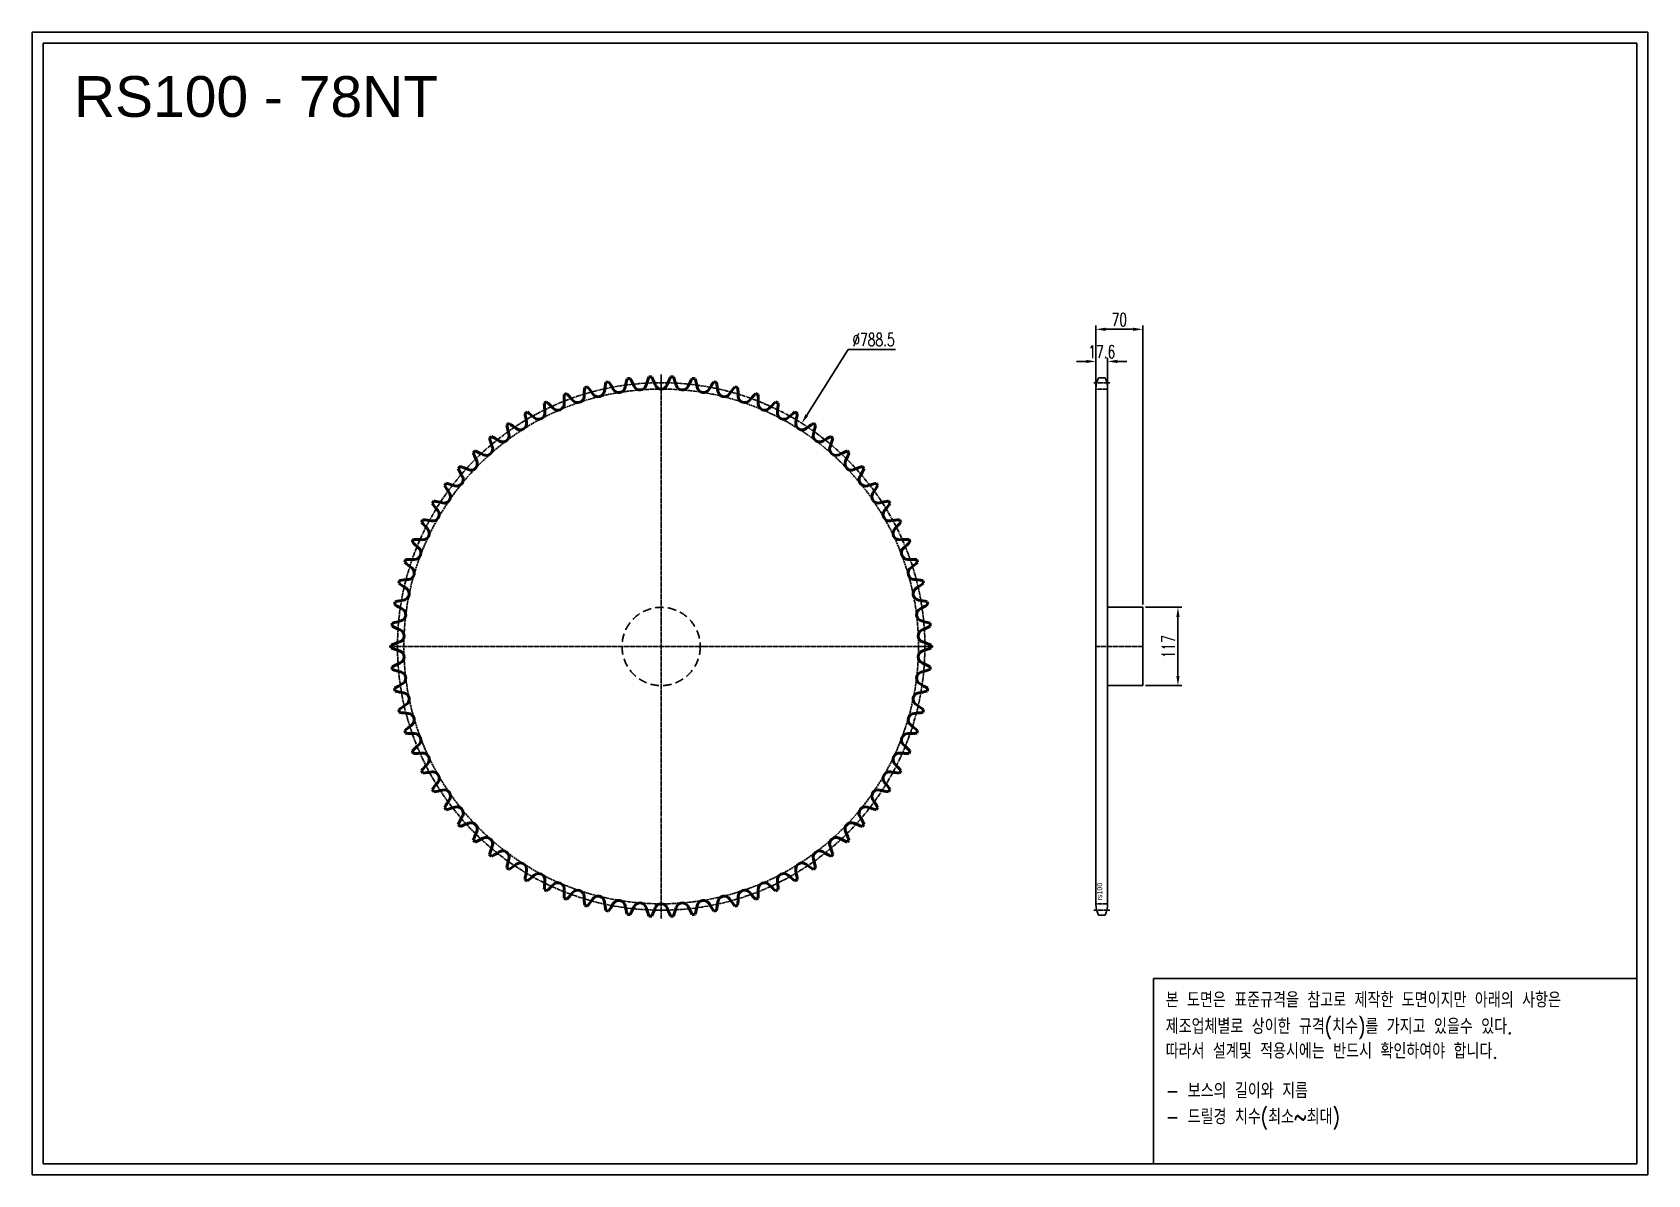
# Model space of a CAD drawing. Header units: millimetres. Extents: x 4239 to 6654, y 24198 to 25906.
import ezdxf

# ---------------------------------------------------------------- set-up
doc = ezdxf.new("R2010")
doc.units = ezdxf.units.MM
for name, pattern in [('AM_ISO02W050', [7.5, 6, -1.5]), ('AM_ISO02W050x2', [3.75, 3, -0.75]), ('AM_ISO08W050', [18, 12, -1.5, 3, -1.5]), ('AM_ISO08W050x2', [9, 6, -0.75, 1.5, -0.75]), ('HIDDEN', [9.525, 6.35, -3.175])]:
    doc.linetypes.add(name, pattern=pattern)
for name, color, linetype, lineweight in [('AM_0N', 7, 'Continuous', 50), ('AM_3N', 6, 'AM_ISO02W050', 25), ('AM_7', 4, 'AM_ISO08W050', 25), ('AM_7N', 4, 'AM_ISO08W050', 25)]:
    doc.layers.add(name, color=color, linetype=linetype, lineweight=lineweight)
doc.layers.add('HL', color=2, linetype='HIDDEN')
doc.layers.add('S-DIM', color=7, linetype='Continuous')
doc.styles.add('HAN', font='ROMANS.shx', dxfattribs={"width": 0.7, "bigfont": 'whgtxt.shx'})
doc.styles.add('HSG', font='SIMPLEX.shx', dxfattribs={"width": 0.7, "bigfont": 'HSG.shx'})
doc.styles.get("Standard").update_dxf_attribs({"font": 'arial.ttf'})
doc.dimstyles.new('APP32', dxfattribs={"dimscale": 8, "dimtxt": 2.4, "dimasz": 1.8, "dimexe": 0.7, "dimexo": 0.5, "dimgap": 0.6, "dimtad": 1, "dimtoh": 1, "dimdec": 1, "dimrnd": 0.01, "dimzin": 9, "dimdsep": 46, "dimtxsty": 'HSG', "dimcen": 0, "dimclrd": 1, "dimclre": 1, "dimclrt": 256, "dimazin": 2, "dimtp": 1, "dimtm": 1, "dimtfac": 0.5, "dimtdec": 1, "dimtofl": 0, "dimtmove": 0, "dimatfit": 3, "dimfxl": 0, "dimtvp": 1, "dimtolj": 2, "dimlwd": -1, "dimlwe": -1, "dimarcsym": 0})

# ---------------------------------------------------------------- blocks, each defined once
blk = doc.blocks.new('*D1')
at = {"layer": 'Defpoints', "color": 0, "transparency": 16777216}
for p in [(5898.8, 25046.5), (5898.8, 24929.5), (5951.5, 24929.5)]:
    blk.add_point(p, dxfattribs=at)
at = {"layer": 'S-DIM', "color": 1, "transparency": 16777216}
for p, q in [((5902.8, 25046.5), (5957.1, 25046.5)), ((5951.5, 25032.1), (5951.5, 24943.9)), ((5902.8, 24929.5), (5957.1, 24929.5))]:
    blk.add_line(p, q, dxfattribs=at)
for points in [[(5949.1, 25032.1), (5953.9, 25032.1), (5951.5, 25046.5)], [(5949.1, 24943.9), (5953.9, 24943.9), (5951.5, 24929.5)]]:
    blk.add_solid(points, dxfattribs=at)
at = {"layer": 'S-DIM', "transparency": 16777216, "insert": (5937.1, 24987.6), "char_height": 19.2, "attachment_point": 5, "rotation": 90, "style": 'HSG'}
blk.add_mtext('\\A2;117', dxfattribs=at)
blk = doc.blocks.new('*D2')
at = {"layer": 'Defpoints', "color": 0, "transparency": 16777216}
for p in [(5846.4, 25414.1), (5828.8, 25372.8), (5846.4, 25372.8)]:
    blk.add_point(p, dxfattribs=at)
at = {"layer": 'S-DIM', "color": 1, "transparency": 16777216}
for p, q in [((5814.4, 25414.1), (5800, 25414.1)), ((5828.8, 25376.8), (5828.8, 25419.7)), ((5846.4, 25376.8), (5846.4, 25419.7)), ((5860.8, 25414.1), (5875.2, 25414.1))]:
    blk.add_line(p, q, dxfattribs=at)
for points in [[(5814.4, 25416.5), (5814.4, 25411.7), (5828.8, 25414.1)], [(5860.8, 25416.5), (5860.8, 25411.7), (5846.4, 25414.1)]]:
    blk.add_solid(points, dxfattribs=at)
at = {"layer": 'S-DIM', "transparency": 16777216, "insert": (5837.6, 25428.5), "char_height": 19.2, "attachment_point": 5, "style": 'HSG'}
blk.add_mtext('\\A2;17.6', dxfattribs=at)
blk = doc.blocks.new('*D3')
at = {"layer": 'Defpoints', "color": 0, "transparency": 16777216}
for p in [(5898.8, 25462.1), (5828.8, 25372.8), (5898.8, 25046.5)]:
    blk.add_point(p, dxfattribs=at)
at = {"layer": 'S-DIM', "color": 1, "transparency": 16777216}
for p, q in [((5828.8, 25376.8), (5828.8, 25467.7)), ((5843.2, 25462.1), (5884.4, 25462.1)), ((5898.8, 25050.5), (5898.8, 25467.7))]:
    blk.add_line(p, q, dxfattribs=at)
for points in [[(5843.2, 25464.5), (5843.2, 25459.7), (5828.8, 25462.1)], [(5884.4, 25464.5), (5884.4, 25459.7), (5898.8, 25462.1)]]:
    blk.add_solid(points, dxfattribs=at)
at = {"layer": 'S-DIM', "transparency": 16777216, "insert": (5863.8, 25476.5), "char_height": 19.2, "attachment_point": 5, "style": 'HSG'}
blk.add_mtext('\\A2;70', dxfattribs=at)
blk = doc.blocks.new('notice1')
at = {"color": 4}
blk.add_lwpolyline([(-22142.12, 1735.9), (-22053.8, 1735.9), (-22053.8, 1702.07), (-22142.12, 1702.07)], close=True, dxfattribs=at)
at = {"color": 4, "style": 'HAN', "width": 0.8}
for s, p in [('본 도면은 표준규격을 참고로 제작한 도면이지만 아래의 사항은', (-22139.9, 1730.62)), ('제조업체별로 상이한 규격(치수)를 가지고 있을수 있다.', (-22139.9, 1725.78)), ('따라서 설계및 적용시에는 반드시 확인하여야 합니다.', (-22139.9, 1721.28)), ('- 보스의 길이와 지름', (-22139.9, 1714.03)), ('- 드릴경 치수(최소~최대)', (-22139.9, 1709.27))]:
    blk.add_text(s, height=2.7949, dxfattribs=at).set_placement(p)

msp = doc.modelspace()

# ---------------------------------------------------------------- linework, layer by layer
for p, q in [((5842.43, 25389.52), (5832.77, 25389.52)), ((5828.8, 25373.62), (5828.8, 24602.43)), ((5846.4, 25373.62), (5846.4, 24602.43)), ((5846.4, 25046.52), (5898.8, 25046.52)), ((5898.8, 25046.52), (5898.8, 24929.52)), ((5898.8, 24929.52), (5846.4, 24929.52)), ((5842.43, 24586.53), (5832.77, 24586.53))]:
    msp.add_line(p, q)
for points in [[(4238.63, 25906.07), (6653.8, 25906.07), (6653.8, 24198.37), (4238.63, 24198.37)], [(4254.89, 25889.8), (6637.54, 25889.8), (6637.54, 24214.63), (4254.89, 24214.63)]]:
    msp.add_lwpolyline(points, close=True)
for centre, start, end in [((5862.6, 25373.62), 151.93881, 180), ((5812.6, 25373.62), 0, 28.06119), ((5862.6, 24602.43), 180, 208.06119), ((5812.6, 24602.43), 331.93881, 0)]:
    msp.add_arc(centre, 33.8, start, end)
at = {"layer": 'AM_0N'}
for centre, radius, start, end in [((5178.85, 24988.02), 403.46, 101.23598, 101.84094), ((4948.56, 25281.58), 182.88, 29.80769, 33.96541), ((5304.33, 25339.39), 182.88, 164.49613, 168.65385), ((5178.85, 24988.02), 403.46, 96.6206, 97.22555), ((4972.93, 25299.15), 182.88, 25.19231, 29.35003), ((5332.2, 25328.16), 182.88, 159.88074, 164.03846), ((5178.85, 24988.02), 403.46, 92.00522, 92.61017), ((4998.63, 25314.71), 182.88, 20.57692, 24.73464), ((5359.07, 25314.71), 182.88, 155.26536, 159.42308), ((5178.85, 24988.02), 403.46, 87.38983, 87.99478), ((5025.5, 25328.16), 182.88, 15.96154, 20.11926), ((5384.77, 25299.15), 182.88, 150.64997, 154.80769), ((5178.85, 24988.02), 403.46, 82.77445, 83.3794), ((5053.37, 25339.39), 182.88, 11.34615, 15.50387), ((5409.14, 25281.58), 182.88, 146.03459, 150.19231), ((5178.85, 24988.02), 403.46, 78.15906, 78.76402), ((5216.59, 25359.21), 182.88, 178.34228, 182.5), ((5178.85, 24988.02), 403.46, 110.46675, 111.07171), ((4904.45, 25240.83), 182.88, 39.03846, 43.19618), ((5053.97, 25362.08), 9.62, 219.03846, 357.88462), ((5246.34, 25354.97), 182.88, 173.7269, 177.88462), ((5178.85, 24988.02), 403.46, 105.85137, 106.45632), ((4925.68, 25262.09), 182.88, 34.42308, 38.5808), ((5084.47, 25370.91), 9.62, 214.42308, 353.26923), ((5275.65, 25348.35), 182.88, 169.11151, 173.26923), ((5115.59, 25377.27), 9.62, 209.80769, 348.65385), ((5147.12, 25381.09), 9.62, 205.19231, 344.03846), ((5178.85, 25382.37), 9.62, 200.57692, 339.42308), ((5210.58, 25381.09), 9.62, 195.96154, 334.80769), ((5242.11, 25377.27), 9.62, 191.34615, 330.19231), ((5082.05, 25348.35), 182.88, 6.73077, 10.88849), ((5273.22, 25370.91), 9.62, 186.73077, 325.57692), ((5432.01, 25262.09), 182.88, 141.4192, 145.57692), ((5178.85, 24988.02), 403.46, 73.54368, 74.14863), ((5111.36, 25354.97), 182.88, 2.11538, 6.2731), ((5303.73, 25362.08), 9.62, 182.11538, 320.96154), ((5453.25, 25240.83), 182.88, 136.80382, 140.96154), ((5178.85, 24988.02), 403.46, 68.92829, 69.53325), ((5141.1, 25359.21), 182.88, 357.5, 1.65772), ((5178.85, 24988.02), 403.46, 119.69752, 120.30248), ((5156.56, 25360.46), 182.88, 187.57305, 191.73077), ((4867.45, 25193.54), 182.88, 48.26923, 52.42695), ((4995.59, 25337.2), 9.62, 228.26923, 7.11538), ((5178.85, 24988.02), 403.46, 115.08214, 115.68709), ((5186.6, 25361.05), 182.88, 182.95767, 187.11538), ((4885, 25217.93), 182.88, 43.65385, 47.81157), ((5024.28, 25350.82), 9.62, 223.65385, 2.5), ((5333.42, 25350.82), 9.62, 177.5, 316.34615), ((5472.7, 25217.93), 182.88, 132.18843, 136.34615), ((5178.85, 24988.02), 403.46, 64.31291, 64.91786), ((5362.11, 25337.2), 9.62, 172.88462, 311.73077), ((5171.09, 25361.05), 182.88, 352.88462, 357.04233), ((5490.25, 25193.54), 182.88, 127.57305, 131.73077), ((5178.85, 24988.02), 403.46, 59.69752, 60.30248), ((5201.13, 25360.46), 182.88, 348.26923, 352.42695), ((5178.85, 24988.02), 403.46, 124.31291, 124.91786), ((5126.67, 25357.46), 182.88, 192.18843, 196.34615), ((4851.92, 25167.82), 182.88, 52.88462, 57.04233), ((4968.08, 25321.32), 9.62, 232.88462, 11.73077), ((5389.61, 25321.32), 9.62, 168.26923, 307.11538), ((5505.77, 25167.82), 182.88, 122.95767, 127.11538), ((5178.85, 24988.02), 403.46, 55.08214, 55.68709), ((5231.03, 25357.46), 182.88, 343.65385, 347.81157), ((5178.85, 24988.02), 403.46, 128.92829, 129.53325), ((5097.11, 25352.06), 182.88, 196.80382, 200.96154), ((4838.52, 25140.93), 182.88, 57.5, 61.65772), ((4941.95, 25303.28), 9.62, 237.5, 16.34615), ((5415.75, 25303.28), 9.62, 163.65385, 302.5), ((5519.18, 25140.93), 182.88, 118.34228, 122.5), ((5260.59, 25352.06), 182.88, 339.03846, 343.19618), ((5178.85, 24988.02), 403.46, 50.46675, 51.07171), ((4894.44, 25261.2), 9.62, 246.73077, 25.57692), ((5178.85, 24988.02), 403.46, 133.54368, 134.14863), ((5068.08, 25344.3), 182.88, 201.4192, 205.57692), ((4827.32, 25113.05), 182.88, 62.11538, 66.2731), ((4917.35, 25283.2), 9.62, 242.11538, 20.96154), ((5440.35, 25283.2), 9.62, 159.03846, 297.88462), ((5530.38, 25113.05), 182.88, 113.7269, 117.88462), ((5463.25, 25261.2), 9.62, 154.42308, 293.26923), ((5289.62, 25344.3), 182.88, 334.42308, 338.5808), ((5178.85, 24988.02), 403.46, 45.85137, 46.45632), ((4873.38, 25237.43), 9.62, 251.34615, 30.19231), ((5178.85, 24988.02), 403.46, 138.15906, 138.76402), ((5039.77, 25334.24), 182.88, 206.03459, 210.19231), ((4818.4, 25084.36), 182.88, 66.73077, 70.88849), ((5539.3, 25084.36), 182.88, 109.11151, 113.26923), ((5484.31, 25237.43), 9.62, 149.80769, 288.65385), ((5317.93, 25334.24), 182.88, 329.80769, 333.96541), ((5178.85, 24988.02), 403.46, 41.23598, 41.84094), ((4854.31, 25212.04), 9.62, 255.96154, 34.80769), ((5178.85, 24988.02), 403.46, 142.77445, 143.3794), ((5012.36, 25321.92), 182.88, 210.64997, 214.80769), ((4811.81, 25055.04), 182.88, 71.34615, 75.50387), ((5545.88, 25055.04), 182.88, 104.49613, 108.65385), ((5503.39, 25212.04), 9.62, 145.19231, 284.03846), ((5345.33, 25321.92), 182.88, 325.19231, 329.35003), ((5178.85, 24988.02), 403.46, 36.6206, 37.22555), ((4837.33, 25185.2), 9.62, 260.57692, 39.42308), ((5178.85, 24988.02), 403.46, 147.38983, 147.99478), ((4986.03, 25307.44), 182.88, 215.26536, 219.42308), ((4807.61, 25025.29), 182.88, 75.96154, 80.11926), ((5550.09, 25025.29), 182.88, 99.88074, 104.03846), ((5520.36, 25185.2), 9.62, 140.57692, 279.42308), ((5371.66, 25307.44), 182.88, 320.57692, 324.73464), ((5178.85, 24988.02), 403.46, 32.00522, 32.61017), ((5178.85, 24988.02), 403.46, 152.00522, 152.61017), ((4960.96, 25290.89), 182.88, 219.88074, 224.03846), ((4805.82, 24995.29), 182.88, 80.57692, 84.73464), ((5551.88, 24995.29), 182.88, 95.26536, 99.42308), ((5396.74, 25290.89), 182.88, 315.96154, 320.11926), ((5178.85, 24988.02), 403.46, 27.38983, 27.99478), ((5178.85, 24988.02), 403.46, 156.6206, 157.22555), ((4937.29, 25272.38), 182.88, 224.49613, 228.65385), ((4806.44, 24965.25), 182.88, 85.19231, 89.35003), ((4822.57, 25157.08), 9.62, 265.19231, 44.03846), ((5535.12, 25157.08), 9.62, 135.96154, 274.80769), ((5551.26, 24965.25), 182.88, 90.64997, 94.80769), ((5420.4, 25272.38), 182.88, 311.34615, 315.50387), ((5178.85, 24988.02), 403.46, 22.77445, 23.3794), ((4809.48, 24935.36), 182.88, 89.80769, 93.96541), ((4810.13, 25127.86), 9.62, 269.80769, 48.65385), ((5547.57, 25127.86), 9.62, 131.34615, 270.19231), ((5548.22, 24935.36), 182.88, 86.03459, 90.19231), ((5178.85, 24988.02), 403.46, 161.23598, 161.84094), ((4915.19, 25252.02), 182.88, 229.11151, 233.26923), ((4800.07, 25097.74), 9.62, 274.42308, 53.26923), ((5557.63, 25097.74), 9.62, 126.73077, 265.57692), ((5442.5, 25252.02), 182.88, 306.73077, 310.88849), ((5178.85, 24988.02), 403.46, 18.15906, 18.76402), ((5178.85, 24988.02), 403.46, 165.85137, 166.45632), ((4894.81, 25229.95), 182.88, 233.7269, 237.88462), ((4814.91, 24905.81), 182.88, 94.42308, 98.5808), ((4792.47, 25066.9), 9.62, 279.03846, 57.88462), ((5565.23, 25066.9), 9.62, 122.11538, 260.96154), ((5542.78, 24905.81), 182.88, 81.4192, 85.57692), ((5462.89, 25229.95), 182.88, 302.11538, 306.2731), ((5178.85, 24988.02), 403.46, 13.54368, 14.14863), ((5178.85, 24988.02), 403.46, 170.46675, 171.07171), ((4876.26, 25206.31), 182.88, 238.34228, 242.5), ((4822.71, 24876.79), 182.88, 99.03846, 103.19618), ((5534.99, 24876.79), 182.88, 76.80382, 80.96154), ((5481.44, 25206.31), 182.88, 297.5, 301.65772), ((5178.85, 24988.02), 403.46, 8.92829, 9.53325), ((5178.85, 24988.02), 403.46, 175.08214, 175.68709), ((4832.82, 24848.5), 182.88, 103.65385, 107.81157), ((4787.37, 25035.56), 9.62, 283.65385, 62.5), ((5570.32, 25035.56), 9.62, 117.5, 256.34615), ((5524.88, 24848.5), 182.88, 72.18843, 76.34615), ((5178.85, 24988.02), 403.46, 4.31291, 4.91786), ((4859.68, 25181.25), 182.88, 242.95767, 247.11538), ((4784.82, 25003.9), 9.62, 288.26923, 67.11538), ((5572.88, 25003.9), 9.62, 112.88462, 251.73077), ((5498.02, 25181.25), 182.88, 292.88462, 297.04233), ((5178.85, 24988.02), 403.46, 179.69752, 180.30248), ((4845.16, 24821.1), 182.88, 108.26923, 112.42695), ((4845.16, 25154.94), 182.88, 247.57305, 251.73077), ((4784.82, 24972.14), 9.62, 292.88462, 71.73077), ((5572.88, 24972.14), 9.62, 108.26923, 247.11538), ((5512.53, 24821.1), 182.88, 67.57305, 71.73077), ((5512.53, 25154.94), 182.88, 288.26923, 292.42695), ((5178.85, 24988.02), 403.46, 359.69752, 0.30248), ((4859.68, 24794.8), 182.88, 112.88462, 117.04233), ((5178.85, 24988.02), 403.46, 184.31291, 184.91786), ((4832.82, 25127.55), 182.88, 252.18843, 256.34615), ((4787.37, 24940.49), 9.62, 297.5, 76.34615), ((5570.32, 24940.49), 9.62, 103.65385, 242.5), ((5524.88, 25127.55), 182.88, 283.65385, 287.81157), ((5498.02, 24794.8), 182.88, 62.95767, 67.11538), ((5178.85, 24988.02), 403.46, 355.08214, 355.68709), ((4876.26, 24769.74), 182.88, 117.5, 121.65772), ((5178.85, 24988.02), 403.46, 188.92829, 189.53325), ((5481.44, 24769.74), 182.88, 58.34228, 62.5), ((5178.85, 24988.02), 403.46, 350.46675, 351.07171), ((4822.71, 25099.25), 182.88, 256.80382, 260.96154), ((4894.81, 24746.1), 182.88, 122.11538, 126.2731), ((4792.47, 24909.14), 9.62, 302.11538, 80.96154), ((5565.23, 24909.14), 9.62, 99.03846, 237.88462), ((5462.89, 24746.1), 182.88, 53.7269, 57.88462), ((5534.99, 25099.25), 182.88, 279.03846, 283.19618), ((5178.85, 24988.02), 403.46, 193.54368, 194.14863), ((4814.91, 25070.24), 182.88, 261.4192, 265.57692), ((4800.07, 24878.31), 9.62, 306.73077, 85.57692), ((5557.63, 24878.31), 9.62, 94.42308, 233.26923), ((5542.78, 25070.24), 182.88, 274.42308, 278.5808), ((5178.85, 24988.02), 403.46, 345.85137, 346.45632), ((4915.19, 24724.03), 182.88, 126.73077, 130.88849), ((5178.85, 24988.02), 403.46, 198.15906, 198.76402), ((4809.48, 25040.68), 182.88, 266.03459, 270.19231), ((4810.13, 24848.18), 9.62, 311.34615, 90.19231), ((5547.57, 24848.18), 9.62, 89.80769, 228.65385), ((5548.22, 25040.68), 182.88, 269.80769, 273.96541), ((5442.5, 24724.03), 182.88, 49.11151, 53.26923), ((5178.85, 24988.02), 403.46, 341.23598, 341.84094), ((4937.29, 24703.67), 182.88, 131.34615, 135.50387), ((5178.85, 24988.02), 403.46, 202.77445, 203.3794), ((4806.44, 25010.79), 182.88, 270.64997, 274.80769), ((4822.57, 24818.97), 9.62, 315.96154, 94.80769), ((5535.12, 24818.97), 9.62, 85.19231, 224.03846), ((5551.26, 25010.79), 182.88, 265.19231, 269.35003), ((5420.4, 24703.67), 182.88, 44.49613, 48.65385), ((5178.85, 24988.02), 403.46, 336.6206, 337.22555), ((4960.96, 24685.15), 182.88, 135.96154, 140.11926), ((5396.74, 24685.15), 182.88, 39.88074, 44.03846), ((5178.85, 24988.02), 403.46, 207.38983, 207.99478), ((4805.82, 24980.75), 182.88, 275.26536, 279.42308), ((4837.33, 24790.85), 9.62, 320.57692, 99.42308), ((4986.03, 24668.6), 182.88, 140.57692, 144.73464), ((5520.36, 24790.85), 9.62, 80.57692, 219.42308), ((5371.66, 24668.6), 182.88, 35.26536, 39.42308), ((5551.88, 24980.75), 182.88, 260.57692, 264.73464), ((5178.85, 24988.02), 403.46, 332.00522, 332.61017), ((5178.85, 24988.02), 403.46, 212.00522, 212.61017), ((4807.61, 24950.76), 182.88, 279.88074, 284.03846), ((4854.31, 24764.01), 9.62, 325.19231, 104.03846), ((5012.36, 24654.12), 182.88, 145.19231, 149.35003), ((5503.39, 24764.01), 9.62, 75.96154, 214.80769), ((5345.33, 24654.12), 182.88, 30.64997, 34.80769), ((5550.09, 24950.76), 182.88, 255.96154, 260.11926), ((5178.85, 24988.02), 403.46, 327.38983, 327.99478), ((5178.85, 24988.02), 403.46, 216.6206, 217.22555), ((4811.81, 24921.01), 182.88, 284.49613, 288.65385), ((4873.38, 24738.62), 9.62, 329.80769, 108.65385), ((5039.77, 24641.81), 182.88, 149.80769, 153.96541), ((5484.31, 24738.62), 9.62, 71.34615, 210.19231), ((5317.93, 24641.81), 182.88, 26.03459, 30.19231), ((5545.88, 24921.01), 182.88, 251.34615, 255.50387), ((5178.85, 24988.02), 403.46, 322.77445, 323.3794), ((5178.85, 24988.02), 403.46, 221.23598, 221.84094), ((4818.4, 24891.69), 182.88, 289.11151, 293.26923), ((4894.44, 24714.85), 9.62, 334.42308, 113.26923), ((5068.08, 24631.74), 182.88, 154.42308, 158.5808), ((5463.25, 24714.85), 9.62, 66.73077, 205.57692), ((5289.62, 24631.74), 182.88, 21.4192, 25.57692), ((5539.3, 24891.69), 182.88, 246.73077, 250.88849), ((5178.85, 24988.02), 403.46, 318.15906, 318.76402), ((5178.85, 24988.02), 403.46, 225.85137, 226.45632), ((4827.32, 24863), 182.88, 293.7269, 297.88462), ((4917.35, 24692.85), 9.62, 339.03846, 117.88462), ((5097.11, 24623.98), 182.88, 159.03846, 163.19618), ((5440.35, 24692.85), 9.62, 62.11538, 200.96154), ((5260.59, 24623.98), 182.88, 16.80382, 20.96154), ((5530.38, 24863), 182.88, 242.11538, 246.2731), ((5178.85, 24988.02), 403.46, 313.54368, 314.14863), ((5178.85, 24988.02), 403.46, 230.46675, 231.07171), ((4838.52, 24835.12), 182.88, 298.34228, 302.5), ((4941.95, 24672.76), 9.62, 343.65385, 122.5), ((5126.67, 24618.59), 182.88, 163.65385, 167.81157), ((4851.92, 24808.23), 182.88, 302.95767, 307.11538), ((4968.08, 24654.72), 9.62, 348.26923, 127.11538), ((5389.61, 24654.72), 9.62, 52.88462, 191.73077), ((5505.77, 24808.23), 182.88, 232.88462, 237.04233), ((5415.75, 24672.76), 9.62, 57.5, 196.34615), ((5231.03, 24618.59), 182.88, 12.18843, 16.34615), ((5519.18, 24835.12), 182.88, 237.5, 241.65772), ((5178.85, 24988.02), 403.46, 308.92829, 309.53325), ((5178.85, 24988.02), 403.46, 235.08214, 235.68709), ((5156.56, 24615.59), 182.88, 168.26923, 172.42695), ((5178.85, 24988.02), 403.46, 239.69752, 240.30248), ((4867.45, 24782.5), 182.88, 307.57305, 311.73077), ((4995.59, 24638.84), 9.62, 352.88462, 131.73077), ((5186.6, 24615), 182.88, 172.88462, 177.04233), ((5024.28, 24625.23), 9.62, 357.5, 136.34615), ((5333.42, 24625.23), 9.62, 43.65385, 182.5), ((5362.11, 24638.84), 9.62, 48.26923, 187.11538), ((5171.09, 24615), 182.88, 2.95767, 7.11538), ((5490.25, 24782.5), 182.88, 228.26923, 232.42695), ((5178.85, 24988.02), 403.46, 299.69752, 300.30248), ((5201.13, 24615.59), 182.88, 7.57305, 11.73077), ((5178.85, 24988.02), 403.46, 304.31291, 304.91786), ((5178.85, 24988.02), 403.46, 244.31291, 244.91786), ((4885, 24758.11), 182.88, 312.18843, 316.34615), ((5216.59, 24616.83), 182.88, 177.5, 181.65772), ((5178.85, 24988.02), 403.46, 248.92829, 249.53325), ((4904.45, 24735.21), 182.88, 316.80382, 320.96154), ((5053.97, 24613.97), 9.62, 2.11538, 140.96154), ((5246.34, 24621.07), 182.88, 182.11538, 186.2731), ((5084.47, 24605.13), 9.62, 6.73077, 145.57692), ((5273.22, 24605.13), 9.62, 34.42308, 173.26923), ((5111.36, 24621.07), 182.88, 353.7269, 357.88462), ((5303.73, 24613.97), 9.62, 39.03846, 177.88462), ((5453.25, 24735.21), 182.88, 219.03846, 223.19618), ((5178.85, 24988.02), 403.46, 290.46675, 291.07171), ((5141.1, 24616.83), 182.88, 358.34228, 2.5), ((5472.7, 24758.11), 182.88, 223.65385, 227.81157), ((5178.85, 24988.02), 403.46, 295.08214, 295.68709), ((5178.85, 24988.02), 403.46, 253.54368, 254.14863), ((4925.68, 24713.95), 182.88, 321.4192, 325.57692), ((5275.65, 24627.69), 182.88, 186.73077, 190.88849), ((5178.85, 24988.02), 403.46, 258.15906, 258.76402), ((4948.56, 24694.47), 182.88, 326.03459, 330.19231), ((5115.59, 24598.78), 9.62, 11.34615, 150.19231), ((5304.33, 24636.65), 182.88, 191.34615, 195.50387), ((5178.85, 24988.02), 403.46, 262.77445, 263.3794), ((4972.93, 24676.89), 182.88, 330.64997, 334.80769), ((5147.12, 24594.95), 9.62, 15.96154, 154.80769), ((5332.2, 24647.89), 182.88, 195.96154, 200.11926), ((4998.63, 24661.33), 182.88, 335.26536, 339.42308), ((5178.85, 24593.67), 9.62, 20.57692, 159.42308), ((5359.07, 24661.33), 182.88, 200.57692, 204.73464), ((5025.5, 24647.89), 182.88, 339.88074, 344.03846), ((5210.58, 24594.95), 9.62, 25.19231, 164.03846), ((5384.77, 24676.89), 182.88, 205.19231, 209.35003), ((5178.85, 24988.02), 403.46, 276.6206, 277.22555), ((5053.37, 24636.65), 182.88, 344.49613, 348.65385), ((5242.11, 24598.78), 9.62, 29.80769, 168.65385), ((5409.14, 24694.47), 182.88, 209.80769, 213.96541), ((5178.85, 24988.02), 403.46, 281.23598, 281.84094), ((5082.05, 24627.69), 182.88, 349.11151, 353.26923), ((5432.01, 24713.95), 182.88, 214.42308, 218.5808), ((5178.85, 24988.02), 403.46, 285.85137, 286.45632), ((5178.85, 24988.02), 403.46, 267.38983, 267.99478), ((5178.85, 24988.02), 403.46, 272.00522, 272.61017)]:
    msp.add_arc(centre, radius, start, end, dxfattribs=at)
at = {"layer": 'AM_3N', "linetype": 'AM_ISO02W050x2'}
for p, q in [((5846.4, 25372.75), (5828.8, 25372.75)), ((5846.4, 24603.29), (5828.8, 24603.29))]:
    msp.add_line(p, q, dxfattribs=at)
msp.add_circle((5178.85, 24988.02), 384.73, dxfattribs=at)
at = {"layer": 'AM_7', "linetype": 'AM_ISO08W050x2'}
for p, q in [((5849.4, 25382.28), (5825.8, 25382.28)), ((5828.8, 24988.02), (5898.8, 24988.02)), ((5849.4, 24593.77), (5825.8, 24593.77))]:
    msp.add_line(p, q, dxfattribs=at)
msp.add_circle((5178.85, 24988.02), 394.25, dxfattribs=at)
at = {"layer": 'AM_7N', "linetype": 'AM_ISO08W050x2'}
for p, q in [((5178.85, 24581.56), (5178.85, 25394.48)), ((4772.39, 24988.02), (5585.31, 24988.02))]:
    msp.add_line(p, q, dxfattribs=at)
at = {"layer": 'HL', "ltscale": 2}
msp.add_circle((5178.85, 24988.02), 58.5, dxfattribs=at)
at = {"layer": 'S-DIM', "color": 1}
for p, q in [((5458.59, 25432.15), (5396.64, 25333.8)), ((5529.31, 25432.15), (5458.59, 25432.15))]:
    msp.add_line(p, q, dxfattribs=at)
msp.add_solid([(5394.61, 25335.08), (5398.67, 25332.52), (5388.97, 25321.62)], dxfattribs=at)

# ---------------------------------------------------------------- block references
at = {"xscale": 8.181265169645565, "yscale": 8.181265169645565, "zscale": 8.181265169645565}
msp.add_blockref('notice1', (187065.5, 10289.57), dxfattribs=at)

# ---------------------------------------------------------------- texts
msp.add_text('RS100 - 78NT', height=60.9892).set_placement((4300.83, 25779.61))
at = {"insert": (5830.63, 24608.42), "char_height": 7.56, "width": 32.5046, "attachment_point": 1, "rotation": 90}
msp.add_mtext('rs100', dxfattribs=at)
at = {"layer": 'S-DIM', "insert": (5496.35, 25446.55), "char_height": 19.2, "attachment_point": 5, "style": 'HSG'}
msp.add_mtext('\\A2;∅788.5', dxfattribs=at)

# ---------------------------------------------------------------- dimensions: what is measured, and where the dimension line sits
at = {"layer": 'S-DIM'}
dim = msp.add_linear_dim(base=(5898.8, 25462.08), p1=(5828.8, 25372.75), p2=(5898.8, 25046.52), dimstyle='APP32', dxfattribs=at)
dim.commit()
dim.dimension.update_dxf_attribs({"geometry": '*D3', "text_midpoint": (5863.8, 25476.48)})
dim = msp.add_linear_dim(base=(5846.4, 25414.08), p1=(5828.8, 25372.75), p2=(5846.4, 25372.75), dimstyle='APP32', dxfattribs=at)
dim.commit()
dim.dimension.update_dxf_attribs({"geometry": '*D2', "text_midpoint": (5837.6, 25414.08), "dimtype": 128})
dim = msp.add_linear_dim(base=(5951.53, 24929.52), p1=(5898.8, 25046.52), p2=(5898.8, 24929.52), angle=90, dimstyle='APP32', dxfattribs=at)
dim.commit()
dim.dimension.update_dxf_attribs({"geometry": '*D1', "text_midpoint": (5951.53, 24987.61), "dimtype": 128})

doc.saveas('drawing.dxf')
